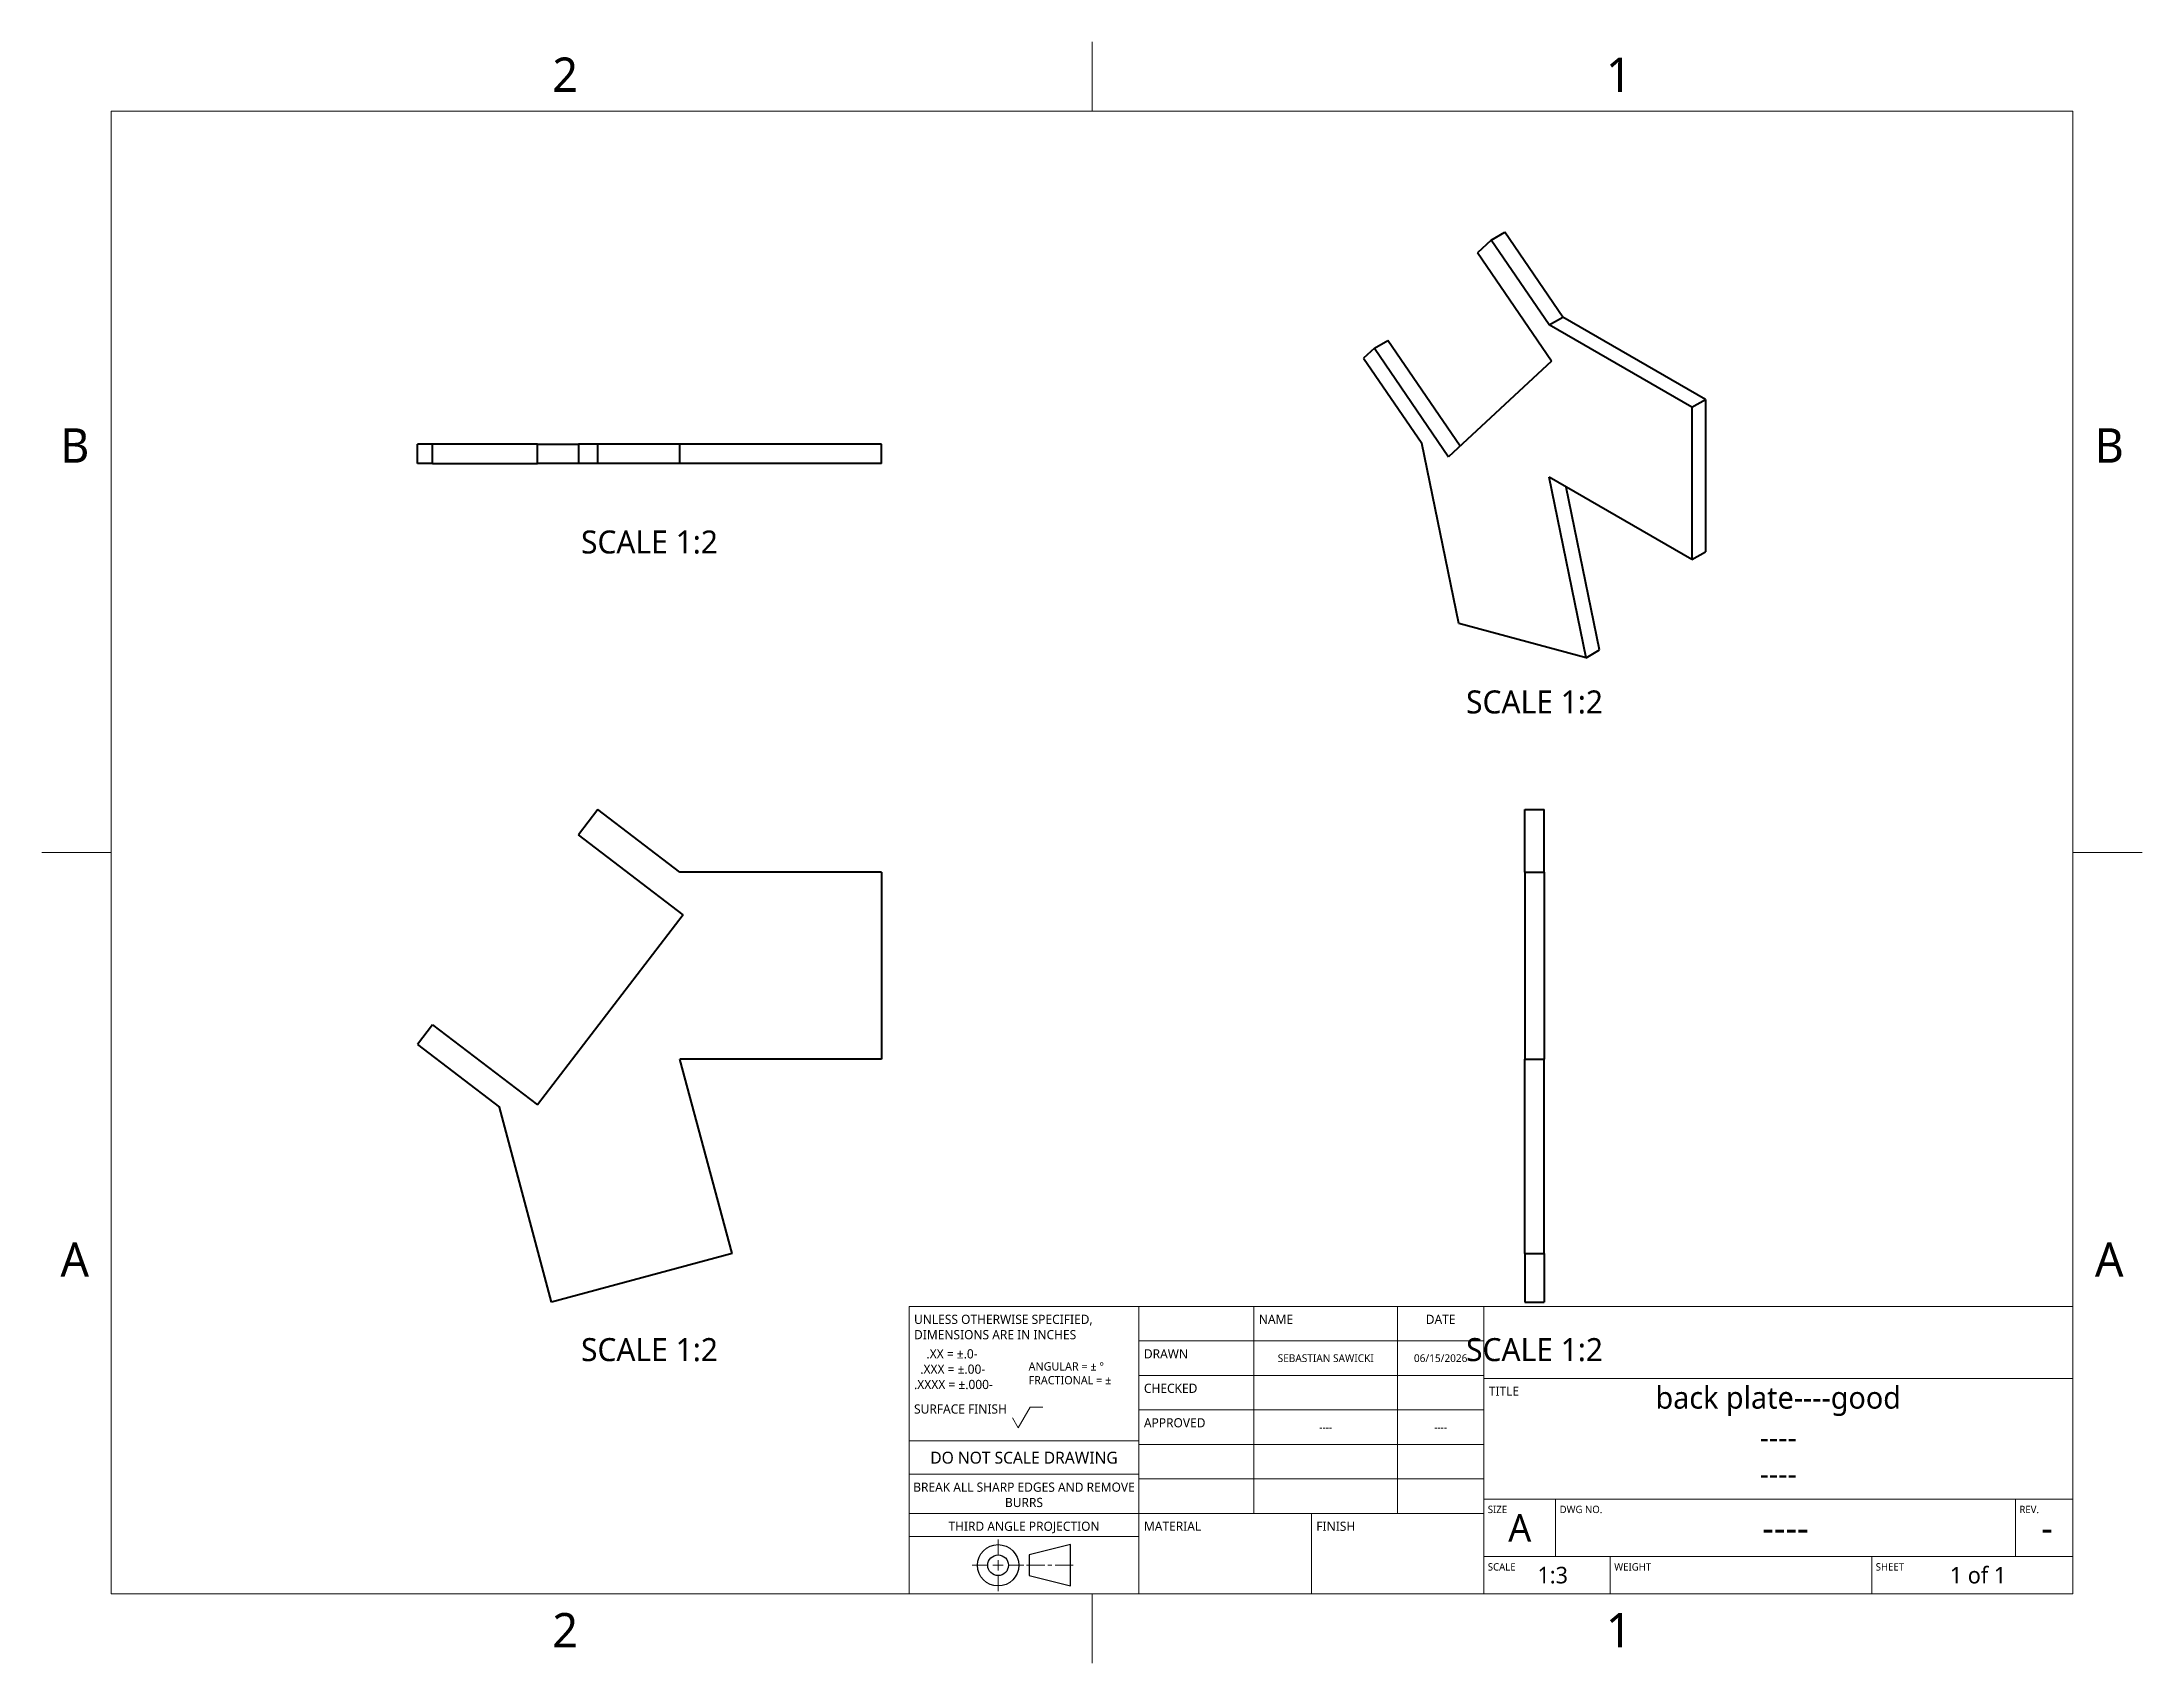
# Model space of a CAD drawing. Header units: inches. Extents: x 0 to 11, y 0 to 8.5.
import ezdxf

# ---------------------------------------------------------------- set-up
doc = ezdxf.new("R2010")
doc.units = ezdxf.units.IN
doc.header["$LTSCALE"] = 0.5
doc.header["$MEASUREMENT"] = 0
for name, color, linetype, lineweight in [('ANNOTATION_TEXT', 7, 'Continuous', 25), ('BORDER_FRAME', 7, 'Continuous', 15), ('BORDER_ZONES', 7, 'Continuous', 15), ('TITLE_BLOCK', 7, 'Continuous', 15), ('Visible', 7, 'Continuous', 40)]:
    doc.layers.add(name, color=color, linetype=linetype, lineweight=lineweight)
doc.styles.add('Onshape-Standard', font='NotoSans-Regular.ttf')
doc.styles.add('Onshape-Standard-Fields', font='')
doc.styles.add('Onshape-Standard-View-Label', font='NotoSans-Regular.ttf', dxfattribs={"height": 0.12})
doc.styles.get('Onshape-Standard-Fields').set_extended_font_data('Noto Sans')

msp = doc.modelspace()

# ---------------------------------------------------------------- linework, layer by layer
at = {"layer": 'BORDER_FRAME'}
for p, q in [((0.399, 0.38), (0.399, 8.12)), ((0.399, 8.12), (10.639, 8.12)), ((10.639, 8.12), (10.639, 0.38)), ((10.639, 0.38), (0.399, 0.38))]:
    msp.add_line(p, q, dxfattribs=at)
at = {"layer": 'BORDER_ZONES'}
for p, q in [((5.519, 8.12), (5.519, 8.481)), ((0.399, 4.25), (0.038, 4.25)), ((10.639, 4.25), (11, 4.25)), ((5.519, 0.38), (5.519, 0.019))]:
    msp.add_line(p, q, dxfattribs=at)
at = {"layer": 'TITLE_BLOCK'}
for p, q in [((4.564, 0.38), (4.564, 1.88)), ((4.564, 1.88), (5.764, 1.88)), ((5.764, 0.38), (5.764, 1.88)), ((5.764, 1.88), (7.564, 1.88)), ((6.364, 0.8), (6.364, 1.88)), ((7.114, 0.8), (7.114, 1.88)), ((7.564, 0.38), (7.564, 1.88)), ((7.564, 1.88), (10.639, 1.88)), ((5.764, 1.7), (7.564, 1.7)), ((5.764, 1.52), (7.564, 1.52)), ((7.564, 1.505), (10.639, 1.505)), ((5.134, 1.246), (5.197, 1.355)), ((5.197, 1.355), (5.263, 1.355)), ((5.764, 1.34), (7.564, 1.34)), ((5.104, 1.298), (5.134, 1.246)), ((4.564, 1.178), (5.764, 1.178)), ((5.764, 1.16), (7.564, 1.16)), ((4.564, 1.004), (5.764, 1.004)), ((5.764, 0.98), (7.564, 0.98)), ((4.564, 0.8), (5.764, 0.8)), ((5.764, 0.8), (7.564, 0.8)), ((6.664, 0.38), (6.664, 0.8)), ((7.564, 0.875), (10.639, 0.875)), ((7.939, 0.575), (7.939, 0.875)), ((10.339, 0.575), (10.339, 0.875)), ((4.564, 0.68), (5.764, 0.68)), ((7.564, 0.575), (10.639, 0.575)), ((8.224, 0.38), (8.224, 0.575)), ((9.589, 0.38), (9.589, 0.575)), ((4.564, 0.38), (5.764, 0.38))]:
    msp.add_line(p, q, dxfattribs=at)
at = {"layer": 'TITLE_BLOCK', "lineweight": 15}
for p, q in [((5.029, 0.583), (5.029, 0.664)), ((5.029, 0.556), (5.029, 0.502)), ((4.975, 0.529), (4.894, 0.529)), ((5.056, 0.529), (5.002, 0.529)), ((5.029, 0.475), (5.029, 0.394)), ((5.083, 0.529), (5.164, 0.529)), ((5.272, 0.529), (5.177, 0.529)), ((5.31, 0.529), (5.288, 0.529)), ((5.326, 0.529), (5.42, 0.529))]:
    msp.add_line(p, q, dxfattribs=at)
at = {"layer": 'TITLE_BLOCK', "lineweight": 30}
for p, q in [((5.407, 0.637), (5.191, 0.583)), ((5.191, 0.583), (5.191, 0.475)), ((5.407, 0.421), (5.407, 0.637)), ((5.191, 0.475), (5.407, 0.421))]:
    msp.add_line(p, q, dxfattribs=at)
for radius in [0.108, 0.054]:
    msp.add_circle((5.029, 0.529), radius, dxfattribs=at)
at = {"layer": 'Visible'}
for p, q in [((7.603, 7.447), (7.674, 7.488)), ((7.976, 7.045), (7.674, 7.488)), ((7.603, 7.447), (7.531, 7.381)), ((7.918, 6.815), (7.531, 7.381)), ((7.905, 7.004), (7.603, 7.447)), ((7.905, 7.004), (7.976, 7.045)), ((8.721, 6.615), (7.976, 7.045)), ((6.993, 6.882), (7.064, 6.922)), ((7.44, 6.372), (7.064, 6.922)), ((8.65, 6.575), (7.905, 7.004)), ((6.993, 6.882), (6.937, 6.83)), ((6.937, 6.83), (7.24, 6.387)), ((6.993, 6.882), (7.38, 6.316)), ((7.918, 6.815), (7.38, 6.316)), ((8.65, 6.575), (8.721, 6.615)), ((8.721, 6.615), (8.721, 5.82)), ((8.65, 6.575), (8.65, 5.779)), ((1.998, 6.281), (1.998, 6.381)), ((2.077, 6.381), (1.998, 6.381)), ((2.624, 6.381), (2.077, 6.381)), ((2.077, 6.281), (2.077, 6.381)), ((2.624, 6.281), (2.624, 6.381)), ((2.624, 6.381), (2.838, 6.381)), ((2.939, 6.381), (2.838, 6.381)), ((2.838, 6.381), (2.838, 6.281)), ((3.367, 6.381), (2.939, 6.381)), ((2.939, 6.281), (2.939, 6.381)), ((3.367, 6.281), (3.367, 6.381)), ((4.42, 6.381), (3.367, 6.381)), ((4.42, 6.281), (4.42, 6.381)), ((7.433, 5.446), (7.24, 6.387)), ((2.077, 6.281), (1.998, 6.281)), ((2.077, 6.281), (2.624, 6.281)), ((2.838, 6.281), (2.624, 6.281)), ((2.939, 6.281), (2.838, 6.281)), ((3.367, 6.281), (2.939, 6.281)), ((4.42, 6.281), (3.367, 6.281)), ((8.65, 5.779), (7.905, 6.209)), ((8.098, 5.267), (7.905, 6.209)), ((8.169, 5.308), (7.995, 6.157)), ((8.65, 5.779), (8.721, 5.82)), ((8.098, 5.267), (7.433, 5.446)), ((8.098, 5.267), (8.169, 5.308)), ((2.939, 4.475), (2.838, 4.343)), ((3.367, 4.147), (2.939, 4.475)), ((7.779, 4.147), (7.779, 4.475)), ((7.779, 4.475), (7.879, 4.475)), ((7.879, 4.147), (7.879, 4.475)), ((3.385, 3.924), (2.838, 4.343)), ((4.42, 4.147), (3.367, 4.147)), ((4.42, 4.147), (4.42, 3.172)), ((7.779, 4.147), (7.879, 4.147)), ((7.779, 4.147), (7.779, 3.172)), ((7.879, 4.147), (7.879, 3.172)), ((3.385, 3.924), (2.624, 2.932)), ((2.077, 3.351), (1.998, 3.248)), ((2.077, 3.351), (2.624, 2.932)), ((1.998, 3.248), (2.426, 2.92)), ((4.42, 3.172), (3.367, 3.172)), ((3.64, 2.156), (3.367, 3.172)), ((7.779, 2.156), (7.779, 3.172)), ((7.779, 3.172), (7.879, 3.172)), ((7.879, 2.156), (7.879, 3.172)), ((2.698, 1.903), (2.426, 2.92)), ((3.64, 2.156), (2.698, 1.903)), ((7.779, 2.156), (7.779, 1.903)), ((7.779, 2.156), (7.879, 2.156)), ((7.879, 2.156), (7.879, 1.903)), ((7.779, 1.903), (7.879, 1.903))]:
    msp.add_line(p, q, dxfattribs=at)

# ---------------------------------------------------------------- texts
at = {"layer": 'ANNOTATION_TEXT', "color": 7, "char_height": 0.12, "attachment_point": 2, "style": 'Onshape-Standard-View-Label'}
for insert in [(3.209, 5.931), (7.829, 5.096), (3.209, 1.715), (7.829, 1.715)]:
    msp.add_mtext('SCALE 1:2', dxfattribs=dict(at, insert=insert))
at = {"layer": 'BORDER_ZONES', "char_height": 0.18, "attachment_point": 5, "style": 'Onshape-Standard'}
for s, insert in [('2', (2.769, 8.31)), ('1', (8.269, 8.31)), ('B', (0.209, 6.375)), ('B', (10.829, 6.375)), ('A', (0.209, 2.125)), ('A', (10.829, 2.125)), ('2', (2.769, 0.19)), ('1', (8.269, 0.19))]:
    msp.add_mtext(s, dxfattribs=dict(at, insert=insert))
at = {"layer": 'TITLE_BLOCK'}
for s, insert, char_height, width, attachment_point, style in [('UNLESS OTHERWISE SPECIFIED, DIMENSIONS ARE IN INCHES', (4.59, 1.837), 0.048, 1.176, 1, 'Onshape-Standard'), ('NAME', (6.39, 1.837), 0.048, 0.735, 1, 'Onshape-Standard'), ('DATE', (7.339, 1.837), 0.048, 0.441, 2, 'Onshape-Standard'), ('    .XX = ±.0-^J  .XXX = ±.00-^J.XXXX = ±.000-', (4.59, 1.657), 0.048, 0.588, 1, 'Onshape-Standard'), ('DRAWN', (5.79, 1.657), 0.048, 0.588, 1, 'Onshape-Standard'), ('^JANGULAR = ± °^JFRACTIONAL = ±', (5.188, 1.661), 0.0432, 0.588, 1, 'Onshape-Standard'), ('SEBASTIAN SAWICKI', (6.739, 1.61), 0.04032, 0.75, 5, 'Onshape-Standard-Fields'), ('06/15/2026', (7.339, 1.61), 0.0403, 0.45, 5, 'Onshape-Standard-Fields'), ('CHECKED', (5.79, 1.477), 0.048, 0.588, 1, 'Onshape-Standard'), ('TITLE', (7.59, 1.462), 0.048, 0.3675, 1, 'Onshape-Standard'), ('back plate----good', (9.101, 1.385), 0.1152, 2.775, 5, 'Onshape-Standard-Fields'), ('SURFACE FINISH', (4.59, 1.369), 0.048, 0.588, 1, 'Onshape-Standard'), ('APPROVED', (5.79, 1.297), 0.048, 0.588, 1, 'Onshape-Standard'), ('----', (6.739, 1.25), 0.0403, 0.75, 5, 'Onshape-Standard-Fields'), ('----', (7.339, 1.25), 0.0403, 0.45, 5, 'Onshape-Standard-Fields'), ('DO NOT SCALE DRAWING', (5.164, 1.122), 0.0624, 1.176, 2, 'Onshape-Standard'), ('----', (9.101, 1.196), 0.1152, 2.775, 5, 'Onshape-Standard-Fields'), ('----', (9.101, 1.007), 0.1152, 2.775, 5, 'Onshape-Standard-Fields'), ('BREAK ALL SHARP EDGES AND REMOVE BURRS', (5.164, 0.961), 0.048, 1.176, 2, 'Onshape-Standard'), ('SIZE', (7.585, 0.84), 0.0384, 0.3675, 1, 'Onshape-Standard'), ('A', (7.752, 0.725), 0.144, 0.375, 5, 'Onshape-Standard-Fields'), ('DWG NO.', (7.96, 0.84), 0.0384, 2.352, 1, 'Onshape-Standard'), ('REV.', (10.36, 0.84), 0.0384, 0.294, 1, 'Onshape-Standard'), ('THIRD ANGLE PROJECTION', (5.164, 0.757), 0.048, 1.176, 2, 'Onshape-Standard'), ('MATERIAL', (5.79, 0.757), 0.048, 0.882, 1, 'Onshape-Standard'), ('FINISH', (6.69, 0.757), 0.048, 0.882, 1, 'Onshape-Standard'), ('----', (9.139, 0.725), 0.144, 2.4, 5, 'Onshape-Standard-Fields'), ('-', (10.504, 0.725), 0.144, 0.27, 5, 'Onshape-Standard-Fields'), ('SCALE', (7.585, 0.54), 0.0384, 0.6468, 1, 'Onshape-Standard'), ('1:3', (7.924, 0.477), 0.0864, 0.6, 5, 'Onshape-Standard-Fields'), ('WEIGHT', (8.245, 0.54), 0.0384, 1.3377, 1, 'Onshape-Standard'), ('SHEET', (9.61, 0.54), 0.0384, 1.029, 1, 'Onshape-Standard'), ('1 of 1', (10.144, 0.477), 0.0864, 0.99, 5, 'Onshape-Standard-Fields')]:
    msp.add_mtext(s, dxfattribs=dict(at, insert=insert, char_height=char_height, width=width, attachment_point=attachment_point, style=style))

doc.saveas('drawing.dxf')
